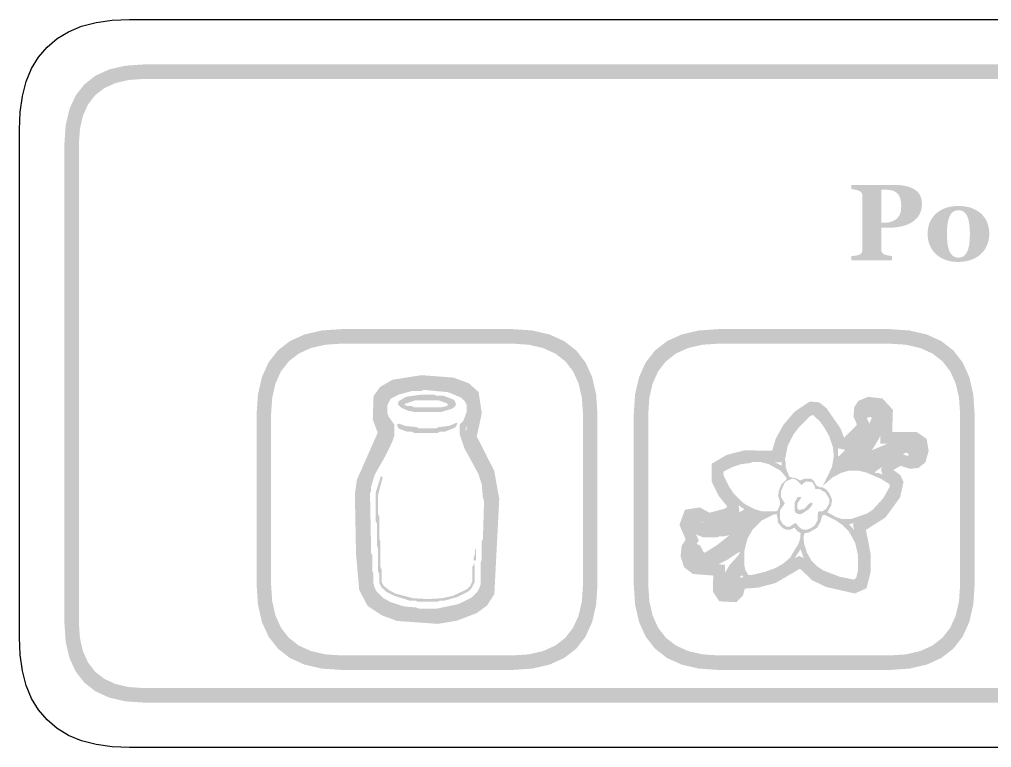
# Model space of a CAD drawing. Header units: millimetres. Extents: x 6 to 294, y 109 to 451.
# Drawn here: x 141.96 to 168.77, y 292.86 to 312.94 of the extents above; entities that cross this region are included whole.
import ezdxf

# ---------------------------------------------------------------- set-up
doc = ezdxf.new("R2010")
doc.units = ezdxf.units.MM
doc.layers.add('CUT', color=1, linetype='Continuous')
doc.layers.add('RASTER', color=7, linetype='Continuous')

msp = doc.modelspace()

# ---------------------------------------------------------------- hatches: boundary and pattern name
at = {"layer": 'RASTER'}
h = msp.add_hatch(color=7, dxfattribs=at)
h.paths.add_polyline_path([(143.2, 309.501), (143.234, 310.016), (143.337, 310.463), (143.509, 310.841), (143.75, 311.151), (144.059, 311.391), (144.438, 311.563), (144.884, 311.666), (145.4, 311.701), (202.6, 311.701), (203.116, 311.666), (203.563, 311.563), (203.941, 311.391), (204.25, 311.151), (204.491, 310.841), (204.663, 310.463), (204.766, 310.016), (204.8, 309.501), (204.8, 296.301), (204.766, 295.785), (204.663, 295.338), (204.491, 294.96), (204.25, 294.651), (203.941, 294.41), (203.563, 294.238), (203.116, 294.135), (202.6, 294.101), (145.4, 294.101), (144.884, 294.135), (144.438, 294.238), (144.059, 294.41), (143.75, 294.651), (143.509, 294.96), (143.337, 295.338), (143.234, 295.785), (143.2, 296.301)])
h.paths.add_polyline_path([(143.6, 309.501), (143.6, 296.301), (143.628, 295.879), (143.712, 295.513), (143.853, 295.204), (144.05, 294.951), (144.303, 294.754), (144.613, 294.613), (144.978, 294.529), (145.4, 294.501), (202.6, 294.501), (203.022, 294.529), (203.388, 294.613), (203.697, 294.754), (203.95, 294.951), (204.147, 295.204), (204.288, 295.513), (204.372, 295.879), (204.4, 296.301), (204.4, 309.501), (204.372, 309.923), (204.288, 310.288), (204.147, 310.598), (203.95, 310.851), (203.697, 311.048), (203.388, 311.188), (203.022, 311.273), (202.6, 311.301), (145.4, 311.301), (144.978, 311.273), (144.613, 311.188), (144.303, 311.048), (144.05, 310.851), (143.853, 310.598), (143.712, 310.288), (143.628, 309.923), (143.6, 309.501)], flags=0)
h = msp.add_hatch(color=7, dxfattribs=at)
h.paths.add_polyline_path([(166.846, 307.859), (166.845, 307.816), (166.842, 307.775), (166.836, 307.734), (166.828, 307.696), (166.818, 307.659), (166.806, 307.623), (166.791, 307.589), (166.774, 307.557), (166.755, 307.526), (166.734, 307.497), (166.712, 307.469), (166.688, 307.442), (166.662, 307.417), (166.634, 307.394), (166.605, 307.372), (166.574, 307.351), (166.54, 307.331), (166.506, 307.313), (166.47, 307.296), (166.433, 307.28), (166.395, 307.266), (166.355, 307.254), (166.315, 307.242), (166.273, 307.232), (166.23, 307.224), (166.186, 307.216), (166.14, 307.21), (166.093, 307.205), (166.045, 307.201), (165.996, 307.198), (165.945, 307.196), (165.893, 307.196), (165.723, 307.196), (165.723, 306.611), (165.723, 306.598), (165.724, 306.586), (165.726, 306.574), (165.728, 306.562), (165.731, 306.551), (165.734, 306.54), (165.738, 306.53), (165.743, 306.52), (165.748, 306.51), (165.755, 306.501), (165.763, 306.493), (165.771, 306.485), (165.781, 306.477), (165.793, 306.47), (165.805, 306.464), (165.818, 306.458), (165.826, 306.455), (165.835, 306.452), (165.845, 306.449), (165.857, 306.445), (165.869, 306.442), (165.883, 306.439), (165.897, 306.436), (165.913, 306.433), (165.929, 306.429), (165.945, 306.427), (165.96, 306.424), (165.974, 306.422), (165.988, 306.42), (166.001, 306.418), (166.013, 306.416), (166.025, 306.415), (166.025, 306.301), (164.898, 306.301), (164.898, 306.415), (164.909, 306.416), (164.921, 306.417), (164.934, 306.419), (164.948, 306.42), (164.962, 306.422), (164.978, 306.424), (164.994, 306.426), (165.011, 306.428), (165.028, 306.43), (165.043, 306.432), (165.058, 306.434), (165.071, 306.436), (165.082, 306.439), (165.093, 306.442), (165.102, 306.444), (165.109, 306.447), (165.123, 306.453), (165.135, 306.46), (165.147, 306.466), (165.157, 306.473), (165.165, 306.481), (165.173, 306.488), (165.179, 306.496), (165.185, 306.504), (165.189, 306.513), (165.193, 306.523), (165.196, 306.533), (165.198, 306.545), (165.2, 306.557), (165.202, 306.57), (165.203, 306.584), (165.203, 306.598), (165.203, 308.064), (165.203, 308.077), (165.202, 308.089), (165.2, 308.101), (165.198, 308.112), (165.196, 308.123), (165.193, 308.134), (165.189, 308.144), (165.185, 308.153), (165.18, 308.162), (165.174, 308.171), (165.166, 308.179), (165.157, 308.187), (165.147, 308.195), (165.136, 308.202), (165.123, 308.209), (165.109, 308.215), (165.098, 308.22), (165.087, 308.224), (165.075, 308.228), (165.061, 308.232), (165.047, 308.236), (165.032, 308.24), (165.017, 308.243), (165, 308.247), (164.984, 308.25), (164.968, 308.253), (164.954, 308.256), (164.94, 308.258), (164.928, 308.261), (164.917, 308.262), (164.907, 308.264), (164.898, 308.265), (164.898, 308.379), (166.045, 308.379), (166.143, 308.377), (166.234, 308.371), (166.319, 308.361), (166.397, 308.347), (166.469, 308.329), (166.535, 308.307), (166.594, 308.281), (166.647, 308.251), (166.694, 308.217), (166.734, 308.179), (166.769, 308.136), (166.797, 308.089), (166.818, 308.038), (166.834, 307.983), (166.843, 307.923), (166.846, 307.859)])
h.paths.add_polyline_path([(166.275, 307.785), (166.274, 307.841), (166.269, 307.894), (166.262, 307.943), (166.252, 307.989), (166.238, 308.03), (166.222, 308.068), (166.203, 308.102), (166.181, 308.133), (166.155, 308.159), (166.124, 308.182), (166.089, 308.202), (166.049, 308.218), (166.005, 308.23), (165.956, 308.239), (165.903, 308.244), (165.844, 308.246), (165.723, 308.246), (165.723, 307.334), (165.784, 307.334), (165.843, 307.335), (165.897, 307.34), (165.948, 307.349), (165.996, 307.361), (166.04, 307.377), (166.08, 307.396), (166.117, 307.418), (166.15, 307.444), (166.179, 307.474), (166.205, 307.507), (166.226, 307.544), (166.244, 307.585), (166.258, 307.629), (166.267, 307.677), (166.273, 307.729), (166.275, 307.785)], flags=0)
h = msp.add_hatch(color=7, dxfattribs=at)
h.paths.add_polyline_path([(168.481, 307.581), (168.507, 307.555), (168.532, 307.528), (168.555, 307.5), (168.577, 307.47), (168.597, 307.439), (168.615, 307.407), (168.632, 307.374), (168.647, 307.339), (168.66, 307.304), (168.672, 307.268), (168.682, 307.231), (168.69, 307.193), (168.696, 307.154), (168.7, 307.115), (168.703, 307.075), (168.704, 307.035), (168.703, 306.994), (168.7, 306.955), (168.696, 306.915), (168.69, 306.877), (168.682, 306.839), (168.672, 306.801), (168.661, 306.764), (168.647, 306.728), (168.633, 306.692), (168.616, 306.658), (168.598, 306.625), (168.578, 306.594), (168.557, 306.564), (168.534, 306.535), (168.509, 306.507), (168.483, 306.481), (168.453, 306.454), (168.422, 306.429), (168.39, 306.406), (168.356, 306.384), (168.321, 306.364), (168.284, 306.345), (168.246, 306.328), (168.207, 306.313), (168.166, 306.299), (168.123, 306.287), (168.08, 306.277), (168.035, 306.269), (167.988, 306.262), (167.94, 306.258), (167.891, 306.255), (167.84, 306.254), (167.795, 306.255), (167.752, 306.257), (167.71, 306.261), (167.668, 306.267), (167.627, 306.274), (167.588, 306.283), (167.549, 306.293), (167.511, 306.305), (167.474, 306.319), (167.438, 306.334), (167.403, 306.351), (167.369, 306.369), (167.337, 306.389), (167.305, 306.411), (167.274, 306.434), (167.245, 306.459), (167.218, 306.484), (167.192, 306.511), (167.168, 306.539), (167.145, 306.569), (167.124, 306.6), (167.104, 306.632), (167.086, 306.666), (167.069, 306.701), (167.054, 306.738), (167.041, 306.776), (167.03, 306.814), (167.021, 306.854), (167.014, 306.895), (167.009, 306.937), (167.006, 306.98), (167.005, 307.024), (167.006, 307.068), (167.008, 307.11), (167.013, 307.151), (167.019, 307.191), (167.027, 307.229), (167.036, 307.266), (167.048, 307.302), (167.061, 307.337), (167.076, 307.371), (167.093, 307.404), (167.111, 307.436), (167.132, 307.467), (167.154, 307.497), (167.177, 307.526), (167.203, 307.554), (167.23, 307.581), (167.258, 307.606), (167.288, 307.629), (167.319, 307.651), (167.351, 307.672), (167.385, 307.691), (167.421, 307.709), (167.459, 307.725), (167.498, 307.74), (167.538, 307.753), (167.579, 307.765), (167.622, 307.774), (167.666, 307.782), (167.711, 307.788), (167.757, 307.793), (167.804, 307.796), (167.853, 307.796), (167.903, 307.796), (167.952, 307.793), (168, 307.788), (168.046, 307.782), (168.09, 307.774), (168.133, 307.765), (168.174, 307.753), (168.214, 307.74), (168.252, 307.725), (168.289, 307.709), (168.325, 307.691), (168.359, 307.672), (168.391, 307.651), (168.423, 307.629), (168.453, 307.606), (168.481, 307.581)])
h.paths.add_polyline_path([(168.106, 306.566), (168.114, 306.587), (168.121, 306.609), (168.128, 306.632), (168.134, 306.657), (168.14, 306.682), (168.145, 306.709), (168.15, 306.736), (168.154, 306.765), (168.157, 306.795), (168.161, 306.826), (168.163, 306.858), (168.165, 306.892), (168.167, 306.927), (168.168, 306.962), (168.169, 306.999), (168.169, 307.038), (168.169, 307.064), (168.168, 307.091), (168.167, 307.119), (168.166, 307.147), (168.163, 307.177), (168.161, 307.208), (168.158, 307.239), (168.155, 307.272), (168.151, 307.304), (168.146, 307.334), (168.141, 307.363), (168.136, 307.39), (168.131, 307.415), (168.124, 307.438), (168.118, 307.46), (168.111, 307.48), (168.101, 307.502), (168.091, 307.524), (168.08, 307.544), (168.069, 307.562), (168.056, 307.58), (168.043, 307.596), (168.028, 307.611), (168.013, 307.625), (167.997, 307.637), (167.98, 307.648), (167.962, 307.657), (167.943, 307.665), (167.922, 307.67), (167.901, 307.674), (167.879, 307.677), (167.856, 307.678), (167.83, 307.677), (167.806, 307.674), (167.784, 307.67), (167.762, 307.663), (167.742, 307.655), (167.723, 307.646), (167.706, 307.634), (167.689, 307.621), (167.674, 307.606), (167.66, 307.59), (167.647, 307.573), (167.634, 307.555), (167.623, 307.536), (167.612, 307.516), (167.602, 307.495), (167.594, 307.473), (167.586, 307.451), (167.579, 307.429), (167.573, 307.406), (167.568, 307.382), (167.562, 307.357), (167.558, 307.331), (167.554, 307.305), (167.551, 307.277), (167.548, 307.249), (167.546, 307.22), (167.544, 307.192), (167.542, 307.163), (167.541, 307.133), (167.54, 307.104), (167.539, 307.074), (167.539, 307.043), (167.539, 307.004), (167.54, 306.967), (167.541, 306.931), (167.542, 306.898), (167.543, 306.865), (167.545, 306.835), (167.547, 306.806), (167.55, 306.779), (167.553, 306.753), (167.557, 306.727), (167.561, 306.7), (167.567, 306.674), (167.574, 306.648), (167.581, 306.622), (167.59, 306.595), (167.599, 306.569), (167.608, 306.547), (167.618, 306.526), (167.629, 306.506), (167.64, 306.488), (167.653, 306.47), (167.666, 306.454), (167.681, 306.439), (167.696, 306.425), (167.712, 306.413), (167.73, 306.402), (167.748, 306.393), (167.767, 306.386), (167.788, 306.38), (167.809, 306.376), (167.832, 306.373), (167.856, 306.373), (167.877, 306.373), (167.898, 306.376), (167.918, 306.379), (167.937, 306.385), (167.956, 306.392), (167.974, 306.4), (167.99, 306.41), (168.007, 306.422), (168.022, 306.435), (168.036, 306.449), (168.05, 306.465), (168.063, 306.482), (168.075, 306.501), (168.086, 306.521), (168.097, 306.543), (168.106, 306.566)], flags=0)
h = msp.add_hatch(color=7, dxfattribs=at)
h.paths.add_polyline_path([(148.5, 302.051), (148.537, 302.602), (148.647, 303.079), (148.83, 303.483), (149.087, 303.813), (149.418, 304.07), (149.822, 304.254), (150.299, 304.364), (150.85, 304.401), (155.55, 304.401), (156.101, 304.364), (156.578, 304.254), (156.982, 304.07), (157.313, 303.813), (157.57, 303.483), (157.753, 303.079), (157.863, 302.602), (157.9, 302.051), (157.9, 297.351), (157.863, 296.8), (157.753, 296.323), (157.57, 295.919), (157.313, 295.588), (156.982, 295.331), (156.578, 295.148), (156.101, 295.038), (155.55, 295.001), (150.85, 295.001), (150.299, 295.038), (149.822, 295.148), (149.418, 295.331), (149.088, 295.588), (148.83, 295.919), (148.647, 296.323), (148.537, 296.8), (148.5, 297.351)])
h.paths.add_polyline_path([(148.9, 302.051), (148.9, 297.351), (148.93, 296.894), (149.022, 296.498), (149.174, 296.163), (149.388, 295.888), (149.662, 295.675), (149.997, 295.523), (150.393, 295.431), (150.85, 295.401), (155.55, 295.401), (156.007, 295.431), (156.403, 295.523), (156.738, 295.675), (157.013, 295.888), (157.226, 296.163), (157.378, 296.498), (157.47, 296.894), (157.5, 297.351), (157.5, 302.051), (157.47, 302.508), (157.378, 302.904), (157.226, 303.239), (157.013, 303.513), (156.738, 303.727), (156.403, 303.879), (156.007, 303.97), (155.55, 304.001), (150.85, 304.001), (150.393, 303.97), (149.997, 303.879), (149.662, 303.727), (149.388, 303.513), (149.174, 303.239), (149.022, 302.904), (148.93, 302.508), (148.9, 302.051)], flags=0)
h = msp.add_hatch(color=7, dxfattribs=at)
h.paths.add_polyline_path([(158.9, 302.051), (158.937, 302.602), (159.047, 303.079), (159.23, 303.483), (159.488, 303.813), (159.818, 304.07), (160.222, 304.254), (160.699, 304.364), (161.25, 304.401), (165.95, 304.401), (166.501, 304.364), (166.978, 304.254), (167.382, 304.07), (167.713, 303.813), (167.97, 303.483), (168.153, 303.079), (168.263, 302.602), (168.3, 302.051), (168.3, 297.351), (168.263, 296.8), (168.153, 296.323), (167.97, 295.919), (167.713, 295.588), (167.382, 295.331), (166.978, 295.148), (166.501, 295.038), (165.95, 295.001), (161.25, 295.001), (160.699, 295.038), (160.222, 295.148), (159.818, 295.331), (159.488, 295.588), (159.23, 295.919), (159.047, 296.323), (158.937, 296.8), (158.9, 297.351)])
h.paths.add_polyline_path([(159.3, 302.051), (159.3, 297.351), (159.33, 296.894), (159.422, 296.498), (159.574, 296.163), (159.788, 295.888), (160.062, 295.675), (160.397, 295.523), (160.793, 295.431), (161.25, 295.401), (165.95, 295.401), (166.407, 295.431), (166.803, 295.523), (167.138, 295.675), (167.413, 295.888), (167.626, 296.163), (167.778, 296.498), (167.87, 296.894), (167.9, 297.351), (167.9, 302.051), (167.87, 302.508), (167.778, 302.904), (167.626, 303.239), (167.413, 303.513), (167.138, 303.727), (166.803, 303.879), (166.407, 303.97), (165.95, 304.001), (161.25, 304.001), (160.793, 303.97), (160.397, 303.879), (160.062, 303.727), (159.788, 303.513), (159.574, 303.239), (159.422, 302.904), (159.33, 302.508), (159.3, 302.051)], flags=0)
h = msp.add_hatch(color=7, dxfattribs=at)
h.paths.add_polyline_path([(153.046, 303.131), (153.928, 303.064), (154.354, 302.907), (154.621, 302.665), (154.711, 302.079), (154.57, 301.444), (155.052, 300.495), (155.191, 299.718), (155.056, 297.092), (154.853, 296.777), (154.571, 296.57), (154.026, 296.361), (153.497, 296.272), (152.376, 296.352), (151.962, 296.504), (151.562, 296.765), (151.329, 297.209), (151.242, 298.19), (151.21, 299.846), (151.266, 300.247), (151.839, 301.543), (151.703, 301.91), (151.725, 302.556), (151.909, 302.809), (152.25, 303.005)])
h.paths.add_polyline_path([(153.059, 302.809), (152.358, 302.698), (152.128, 302.566), (152.042, 302.447), (152.025, 301.962), (152.185, 301.533), (151.576, 300.158), (151.53, 299.827), (151.562, 298.207), (151.642, 297.301), (151.807, 296.987), (152.107, 296.792), (152.444, 296.668), (153.481, 296.594), (153.941, 296.671), (154.417, 296.854), (154.616, 297), (154.741, 297.193), (154.869, 299.698), (154.745, 300.392), (154.232, 301.401), (154.386, 302.089), (154.322, 302.504), (154.185, 302.628), (153.859, 302.748), (153.059, 302.809)], flags=0)
h = msp.add_hatch(color=7, dxfattribs=at)
h.paths.add_polyline_path([(152.856, 302.877), (153.521, 302.887), (153.585, 302.855), (153.714, 302.855), (154.067, 302.758), (154.301, 302.639), (154.366, 302.575), (154.452, 302.405), (154.484, 302.18), (154.452, 302.116), (154.452, 301.956), (154.366, 301.785), (154.26, 301.667), (154.292, 301.41), (154.475, 301.015), (154.838, 300.35), (154.934, 299.901), (154.934, 298.873), (154.902, 298.809), (154.902, 298.135), (154.87, 298.07), (154.87, 297.396), (154.838, 297.236), (154.751, 297.065), (154.526, 296.841), (154.067, 296.625), (153.65, 296.529), (153.425, 296.529), (153.361, 296.497), (153.039, 296.497), (152.975, 296.529), (152.558, 296.561), (152.237, 296.658), (151.874, 296.841), (151.681, 297.033), (151.595, 297.203), (151.53, 297.46), (151.498, 298.424), (151.466, 298.488), (151.466, 299.997), (151.595, 300.446), (152.076, 301.345), (152.14, 301.57), (152.131, 301.689), (152.034, 301.785), (151.948, 301.956), (151.916, 302.309), (152.034, 302.575), (152.163, 302.672), (152.526, 302.823)])
h.paths.add_polyline_path([(153.104, 302.726), (153.039, 302.694), (152.783, 302.694), (152.429, 302.598), (152.195, 302.479), (152.108, 302.309), (152.108, 302.084), (152.14, 301.988), (152.301, 301.763), (152.301, 301.474), (152.237, 301.281), (152.034, 300.873), (151.755, 300.382), (151.659, 300.061), (151.659, 299.933), (151.627, 299.868), (151.659, 298.231), (151.691, 298.167), (151.691, 297.717), (151.723, 297.653), (151.723, 297.396), (151.755, 297.268), (151.81, 297.162), (151.97, 297.001), (152.173, 296.882), (152.558, 296.754), (152.911, 296.722), (152.975, 296.69), (153.457, 296.69), (154.067, 296.818), (154.43, 297.001), (154.59, 297.162), (154.645, 297.268), (154.677, 297.364), (154.677, 297.974), (154.709, 298.038), (154.709, 298.552), (154.741, 298.616), (154.773, 299.676), (154.741, 299.74), (154.709, 300.125), (154.613, 300.414), (154.227, 301.121), (154.099, 301.506), (154.099, 301.763), (154.205, 301.882), (154.292, 302.116), (154.292, 302.309), (154.237, 302.415), (154.141, 302.511), (153.778, 302.662)], flags=0)
h.paths.add_polyline_path([(152.985, 302.588), (153.393, 302.598), (153.457, 302.566), (153.65, 302.566), (153.948, 302.447), (154.003, 302.341), (153.961, 302.254), (153.884, 302.203), (153.585, 302.116), (152.847, 302.116), (152.686, 302.148), (152.484, 302.235), (152.42, 302.299), (152.397, 302.341), (152.42, 302.415), (152.622, 302.534)], flags=0)
h.paths.add_polyline_path([(152.879, 302.437), (152.567, 302.331), (152.654, 302.277), (152.783, 302.277), (152.847, 302.245), (153.585, 302.245), (153.746, 302.277), (153.778, 302.309), (153.755, 302.351), (153.521, 302.437)], flags=0)
h.paths.add_polyline_path([(154.012, 301.818), (154.035, 301.795), (153.98, 301.689), (153.682, 301.57), (153.553, 301.57), (153.489, 301.538), (152.847, 301.538), (152.783, 301.57), (152.654, 301.57), (152.42, 301.657), (152.365, 301.763), (152.429, 301.795), (152.59, 301.731), (152.911, 301.699), (152.975, 301.667), (153.457, 301.667), (153.521, 301.699), (153.81, 301.731)], flags=0)
h.paths.add_polyline_path([(151.925, 300.34), (151.98, 300.318), (151.851, 299.836), (151.851, 299.291), (151.884, 299.226), (151.884, 298.616), (151.916, 298.552), (151.916, 297.846), (151.948, 297.781), (151.948, 297.428), (152.002, 297.322), (152.163, 297.194), (152.333, 297.107), (152.815, 296.979), (153.21, 296.956), (153.617, 296.979), (153.906, 297.043), (154.301, 297.226), (154.398, 297.322), (154.452, 297.46), (154.452, 297.846), (154.507, 297.964), (154.516, 297.428), (154.43, 297.258), (154.333, 297.162), (154.035, 297.011), (153.682, 296.914), (153.553, 296.914), (153.489, 296.882), (152.943, 296.882), (152.879, 296.914), (152.718, 296.914), (152.301, 297.043), (152.067, 297.162), (151.938, 297.29), (151.884, 297.396), (151.884, 297.653), (151.851, 297.717), (151.851, 298.359), (151.819, 298.424), (151.819, 299.034), (151.787, 299.098), (151.787, 299.901)], flags=0)
h.paths.add_polyline_path([(154.526, 298.35), (154.549, 298.327), (154.549, 298.038), (154.516, 298.006), (154.484, 298.038), (154.484, 298.102), (154.516, 298.167)], flags=0)
h = msp.add_hatch(color=7, dxfattribs=at)
h.paths.add_polyline_path([(165.368, 302.534), (165.757, 302.488), (166.047, 302.176), (166.026, 301.56), (166.708, 301.56), (166.978, 301.373), (167.032, 301.043), (166.945, 300.732), (166.751, 300.573), (166.511, 300.549), (166.257, 300.631), (166.061, 300.518), (166.057, 300.508), (166.054, 300.518), (166.244, 300.383), (166.34, 300.191), (166.246, 299.762), (165.839, 299.203), (165.302, 298.865), (165.433, 298.197), (165.433, 297.71), (165.319, 297.254), (164.997, 297.11), (164.19, 297.293), (163.814, 297.48), (163.506, 297.777), (163.477, 297.79), (162.807, 297.397), (162.328, 297.273), (161.962, 297.242), (161.913, 297.057), (161.726, 296.87), (161.261, 296.893), (161.082, 297.162), (161.093, 297.605), (160.53, 297.648), (160.287, 297.836), (160.193, 298.138), (160.221, 298.427), (160.332, 298.598), (160.16, 299.004), (160.312, 299.42), (160.723, 299.483), (160.988, 299.336), (161.404, 299.448), (161.475, 299.494), (161.471, 299.516), (161.252, 299.79), (161.049, 300.193), (161.049, 300.689), (161.466, 300.933), (161.953, 301.058), (162.717, 301.046), (162.815, 301.377), (163.031, 301.766), (163.337, 302.124), (163.75, 302.404), (164.011, 302.382), (164.216, 302.221), (164.599, 301.667), (164.703, 301.405), (164.699, 301.405), (165.036, 301.738), (165.05, 301.785), (164.959, 301.99), (164.982, 302.252), (165.095, 302.423)])
h.paths.add_polyline_path([(165.412, 302.207), (165.307, 302.164), (165.293, 302.143), (165.285, 302.044), (165.39, 301.807), (165.319, 301.568), (164.8, 301.055), (164.467, 301.13), (164.315, 301.516), (163.98, 301.999), (163.888, 302.071), (163.836, 302.076), (163.552, 301.883), (163.295, 301.582), (163.112, 301.253), (162.955, 300.723), (161.991, 300.738), (161.589, 300.634), (161.369, 300.506), (161.369, 300.269), (161.522, 299.964), (161.776, 299.648), (161.82, 299.335), (161.535, 299.152), (160.946, 298.993), (160.663, 299.15), (160.548, 299.132), (160.504, 299.012), (160.693, 298.567), (160.532, 298.318), (160.518, 298.171), (160.563, 298.027), (160.65, 297.96), (161.42, 297.901), (161.405, 297.255), (161.438, 297.205), (161.601, 297.196), (161.626, 297.222), (161.71, 297.542), (162.274, 297.59), (162.684, 297.695), (163.454, 298.147), (163.686, 298.048), (164, 297.745), (164.298, 297.597), (164.964, 297.445), (165.046, 297.482), (165.113, 297.749), (165.113, 298.166), (164.946, 299.018), (165.616, 299.441), (165.948, 299.896), (166.003, 300.148), (165.993, 300.169), (165.779, 300.321), (165.717, 300.528), (165.809, 300.741), (166.219, 300.979), (166.545, 300.874), (166.623, 300.882), (166.664, 300.915), (166.704, 301.061), (166.684, 301.188), (166.608, 301.24), (165.695, 301.24), (165.722, 302.055), (165.603, 302.184), (165.412, 302.207)], flags=0)
h = msp.add_hatch(color=7, dxfattribs=at)
h.paths.add_polyline_path([(165.414, 302.293), (165.566, 302.301), (165.653, 302.256), (165.76, 302.176), (165.831, 302.036), (165.831, 301.796), (165.805, 301.69), (165.653, 301.363), (165.467, 301.06), (166.017, 301.291), (166.363, 301.371), (166.576, 301.344), (166.716, 301.273), (166.77, 301.219), (166.815, 301.105), (166.754, 300.9), (166.663, 300.805), (166.629, 300.786), (166.488, 300.805), (166.469, 300.972), (166.416, 300.999), (166.063, 300.821), (165.547, 300.459), (165.573, 300.422), (165.619, 300.441), (165.698, 300.414), (165.946, 300.289), (166.079, 300.183), (166.097, 300.068), (166.044, 299.936), (165.946, 299.742), (165.813, 299.555), (165.547, 299.29), (165.3, 299.138), (165.087, 299.058), (164.874, 299.032), (164.848, 299.005), (164.962, 298.88), (165.087, 298.633), (165.193, 298.208), (165.193, 297.703), (165.095, 297.402), (165.007, 297.357), (164.795, 297.384), (164.236, 297.543), (163.989, 297.668), (163.67, 297.961), (163.572, 298.128), (163.5, 298.333), (163.261, 297.961), (162.995, 297.775), (162.695, 297.623), (162.163, 297.49), (162.004, 297.49), (161.879, 297.615), (161.756, 297.498), (161.685, 297.384), (161.711, 297.277), (161.693, 297.163), (161.552, 297.065), (161.411, 297.11), (161.313, 297.251), (161.313, 297.437), (161.366, 297.596), (161.544, 297.897), (161.772, 298.147), (161.836, 298.253), (161.783, 298.242), (161.48, 298.04), (161.233, 297.915), (160.967, 297.836), (160.728, 297.836), (160.56, 297.907), (160.454, 298.04), (160.409, 298.181), (160.454, 298.349), (160.497, 298.412), (160.568, 298.447), (160.648, 298.474), (160.736, 298.428), (160.826, 298.253), (160.861, 298.234), (161.188, 298.439), (161.544, 298.721), (161.392, 298.686), (161.259, 298.686), (161.206, 298.66), (160.808, 298.66), (160.507, 298.785), (160.409, 298.952), (160.409, 299.085), (160.454, 299.173), (160.534, 299.252), (160.621, 299.271), (160.709, 299.226), (160.773, 299.077), (160.808, 299.058), (160.94, 299.058), (161.339, 299.165), (161.818, 299.351), (161.95, 299.431), (161.81, 299.529), (161.597, 299.742), (161.464, 299.928), (161.366, 300.095), (161.259, 300.361), (161.278, 300.528), (161.411, 300.635), (161.578, 300.706), (161.818, 300.786), (162.083, 300.839), (162.456, 300.839), (162.721, 300.76), (162.979, 300.635), (162.961, 300.999), (163.04, 301.265), (163.165, 301.512), (163.272, 301.671), (163.564, 301.99), (163.838, 302.168), (163.952, 302.123), (164.058, 302.017), (164.324, 301.645), (164.502, 301.238), (164.529, 301.132), (164.529, 300.919), (164.555, 300.893), (165.175, 301.496), (165.387, 301.788), (165.459, 301.929), (165.451, 301.974), (165.406, 301.982), (165.353, 301.956), (165.239, 301.974), (165.193, 302.036), (165.193, 302.115), (165.265, 302.23)])
h.paths.add_polyline_path([(163.838, 302.036), (163.75, 301.99), (163.458, 301.698), (163.298, 301.485), (163.147, 301.185), (163.067, 300.786), (163.093, 300.733), (163.093, 300.574), (163.192, 300.326), (163.386, 300.281), (163.492, 300.228), (163.625, 300.281), (163.785, 300.281), (163.872, 300.209), (163.936, 300.087), (164.024, 300.042), (164.104, 300.042), (164.218, 299.97), (164.298, 299.864), (164.369, 299.696), (164.343, 299.537), (164.236, 299.351), (164.476, 299.218), (164.635, 299.165), (164.901, 299.165), (165.334, 299.316), (165.494, 299.423), (165.786, 299.742), (165.964, 300.068), (165.946, 300.13), (165.733, 300.263), (165.326, 300.441), (165.114, 300.494), (164.821, 300.494), (164.635, 300.441), (164.388, 300.316), (164.112, 300.076), (164.369, 300.6), (164.415, 300.9), (164.396, 301.132), (164.29, 301.451), (164.165, 301.671), (164.032, 301.857)], flags=0)
h.paths.add_polyline_path([(162.163, 300.733), (162.11, 300.706), (161.871, 300.68), (161.632, 300.6), (161.384, 300.475), (161.366, 300.414), (161.392, 300.334), (161.544, 300.034), (161.65, 299.874), (161.889, 299.635), (161.996, 299.555), (162.243, 299.431), (162.429, 299.377), (162.828, 299.377), (162.862, 299.396), (162.934, 299.563), (162.934, 299.643), (162.881, 299.803), (162.907, 299.962), (162.979, 300.13), (163.101, 300.247), (163.12, 300.281), (163.101, 300.316), (162.942, 300.502), (162.615, 300.68), (162.402, 300.733)], flags=0)
h.paths.add_polyline_path([(163.28, 300.281), (163.112, 300.209), (163.059, 300.156), (162.961, 299.936), (162.961, 299.776), (163.067, 299.59), (162.934, 299.404), (162.934, 299.165), (163.006, 299.024), (163.12, 298.952), (163.2, 298.952), (163.359, 299.058), (163.484, 298.918), (163.572, 298.872), (163.678, 298.872), (163.793, 298.918), (163.899, 298.997), (163.971, 299.138), (163.979, 299.369), (164.104, 299.377), (164.202, 299.439), (164.29, 299.59), (164.29, 299.723), (164.191, 299.89), (164.024, 299.989), (163.899, 299.997), (163.891, 300.068), (163.819, 300.183), (163.652, 300.201), (163.527, 300.103), (163.394, 300.236)], flags=0)
h.paths.add_polyline_path([(163.42, 299.768), (163.492, 299.776), (163.519, 299.75), (163.412, 299.59), (163.412, 299.457), (163.466, 299.404), (163.606, 299.449), (163.75, 299.598), (163.811, 299.617), (163.838, 299.59), (163.793, 299.502), (163.713, 299.423), (163.519, 299.298), (163.439, 299.298), (163.367, 299.332), (163.333, 299.404), (163.333, 299.617)], flags=0)
h.paths.add_polyline_path([(162.775, 299.298), (162.421, 299.12), (162.182, 298.88), (162.03, 298.607), (161.95, 298.288), (161.95, 297.889), (161.977, 297.756), (162.057, 297.623), (162.163, 297.623), (162.509, 297.703), (162.801, 297.809), (163.022, 297.934), (163.208, 298.094), (163.439, 298.474), (163.492, 298.633), (163.5, 298.774), (163.404, 298.838), (163.333, 298.926), (163.226, 298.872), (163.093, 298.872), (163.006, 298.918), (162.881, 299.058), (162.846, 299.29)], flags=0)
h.paths.add_polyline_path([(164.13, 299.271), (164.096, 299.252), (164.05, 299.085), (163.952, 298.918), (163.731, 298.793), (163.617, 298.774), (163.599, 298.739), (163.58, 298.652), (163.599, 298.474), (163.678, 298.234), (163.803, 298.014), (163.963, 297.854), (164.122, 297.748), (164.582, 297.57), (164.981, 297.49), (165.034, 297.543), (165.087, 297.756), (165.087, 298.155), (165.007, 298.5), (164.829, 298.827), (164.67, 298.987), (164.484, 299.12), (164.183, 299.271)], flags=0)

# ---------------------------------------------------------------- linework, layer by layer
at = {"layer": 'CUT'}
msp.add_lwpolyline([(203.001, 292.861), (144.999, 292.861), (144.517, 292.882), (144.075, 292.945), (143.675, 293.05), (143.315, 293.198), (142.997, 293.389), (142.722, 293.622), (142.488, 293.898), (142.297, 294.216), (142.149, 294.576), (142.044, 294.976), (141.981, 295.418), (141.96, 295.9), (141.96, 309.902), (141.981, 310.384), (142.044, 310.825), (142.149, 311.226), (142.297, 311.585), (142.488, 311.903), (142.722, 312.179), (142.997, 312.413), (143.315, 312.603), (143.675, 312.751), (144.075, 312.857), (144.517, 312.92), (144.999, 312.941), (203.001, 312.941)], dxfattribs=at)

doc.saveas('drawing.dxf')
